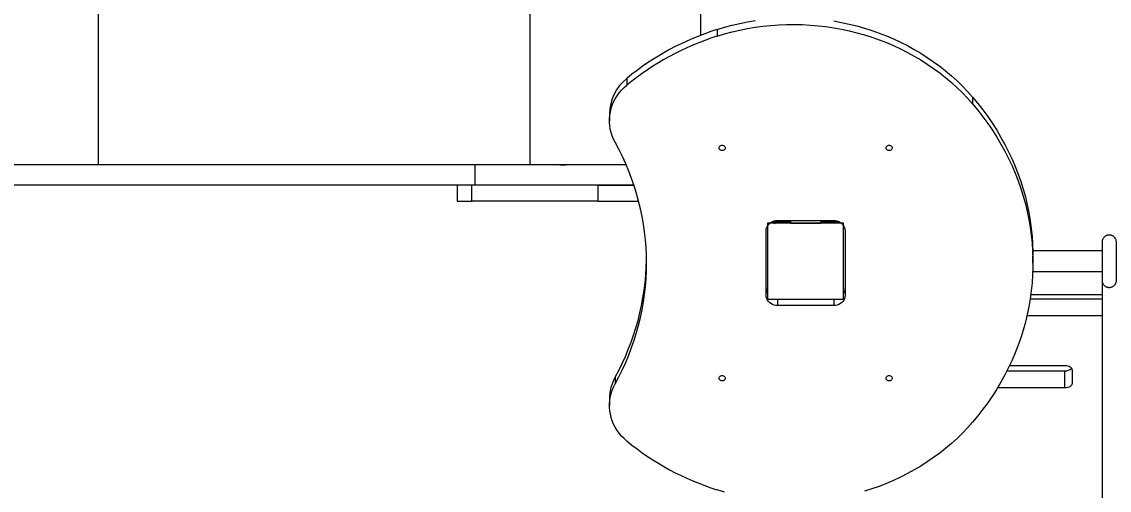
# Model space of a CAD drawing. Header units: millimetres. Extents: x 10665 to 29906, y -6125 to 7364.
# Drawn here: x 13693 to 15125, y 731 to 1349 of the extents above; entities that cross this region are included whole.
import ezdxf

# ---------------------------------------------------------------- set-up
doc = ezdxf.new("R2010")
doc.units = ezdxf.units.MM
for name, color, linetype in [('DIKOM_ОБЪЕКТ', 7, 'Continuous'), ('DIKOM_РАЗМЕР_ЗОНА', 7, 'Continuous'), ('DIKOM_РАЗМЕР_ОБЪЕКТА', 7, 'Continuous')]:
    doc.layers.add(name, color=color, linetype=linetype)
doc.styles.add('style1', font='arial.ttf', dxfattribs={"width": 0.8})
doc.dimstyles.new('1-50', dxfattribs={"dimtxt": 300, "dimasz": 200, "dimexe": 100, "dimexo": 0, "dimgap": 100, "dimtad": 1, "dimdec": 0, "dimtxsty": 'style1', "dimcen": 0, "dimclrd": 7, "dimclre": 7, "dimadec": 1, "dimazin": 2, "dimtfac": 1, "dimtdec": 0, "dimtmove": 1, "dimatfit": 3, "dimfxl": 0, "dimlwd": 25, "dimlwe": 18, "dimarcsym": 0})

# ---------------------------------------------------------------- blocks, each defined once
blk = doc.blocks.new('*D16')
at = {"layer": 'Defpoints', "color": 0, "transparency": 16777216}
for p in [(12665, 4926.5), (12665, 1146.9), (26947.7, -1821.9)]:
    blk.add_point(p, dxfattribs=at)
at = {"layer": 'DIKOM_РАЗМЕР_ОБЪЕКТА', "color": 7, "lineweight": 18, "transparency": 16777216}
for p, q in [((12665, 1146.9), (12665, 5026.5)), ((26947.7, -1821.9), (26947.7, 5026.5))]:
    blk.add_line(p, q, dxfattribs=at)
at = {"layer": 'DIKOM_РАЗМЕР_ОБЪЕКТА', "color": 7, "lineweight": 25, "transparency": 16777216}
blk.add_line((26747.7, 4926.5), (12865, 4926.5), dxfattribs=at)
at = {"layer": 'DIKOM_РАЗМЕР_ОБЪЕКТА', "color": 7, "transparency": 16777216}
for points in [[(12865, 4959.9), (12865, 4893.2), (12665, 4926.5)], [(26747.7, 4959.9), (26747.7, 4893.2), (26947.7, 4926.5)]]:
    blk.add_solid(points, dxfattribs=at)
at = {"layer": 'DIKOM_РАЗМЕР_ОБЪЕКТА', "color": 0, "transparency": 16777216, "insert": (21497, 5179.8), "char_height": 300, "attachment_point": 5, "style": 'style1'}
blk.add_mtext('14300', dxfattribs=at)
blk = doc.blocks.new('*D14')
at = {"layer": 'Defpoints', "color": 0, "transparency": 16777216}
for p in [(28947.7, 6914), (10665, 1629.9), (28947.7, -1535.4)]:
    blk.add_point(p, dxfattribs=at)
at = {"layer": 'DIKOM_РАЗМЕР_ЗОНА', "color": 7, "lineweight": 18, "transparency": 16777216}
for p, q in [((10665, 1629.9), (10665, 7014)), ((28947.7, -1535.4), (28947.7, 7014))]:
    blk.add_line(p, q, dxfattribs=at)
at = {"layer": 'DIKOM_РАЗМЕР_ЗОНА', "color": 7, "lineweight": 25, "transparency": 16777216}
blk.add_line((10865, 6914), (28747.7, 6914), dxfattribs=at)
at = {"layer": 'DIKOM_РАЗМЕР_ЗОНА', "color": 7, "transparency": 16777216}
for points in [[(10865, 6947.4), (10865, 6880.7), (10665, 6914)], [(28747.7, 6947.4), (28747.7, 6880.7), (28947.7, 6914)]]:
    blk.add_solid(points, dxfattribs=at)
at = {"layer": 'DIKOM_РАЗМЕР_ЗОНА', "color": 0, "transparency": 16777216, "insert": (21431.5, 7167.3), "char_height": 300, "attachment_point": 5, "style": 'style1'}
blk.add_mtext('18300', dxfattribs=at)

msp = doc.modelspace()

# ---------------------------------------------------------------- linework, layer by layer
at = {"layer": 'DIKOM_ОБЪЕКТ', "color": 7, "linetype": 'Continuous', "lineweight": 15}
for p, q in [((13794, 1160.4), (13794, 1706.3)), ((14362.4, 1160.3), (14362.4, 1706.2)), ((14587.4, 1331.1), (14587.4, 1706.2)), ((14608.7, 1338.6), (14608.7, 1329.7)), ((14489.9, 1274.2), (14489.9, 1265.3)), ((14945.3, 1249.5), (14945.3, 1240.6)), ((14467, 1227.3), (14467, 1218.4)), ((14289.6, 1160.3), (13606.6, 1160.3)), ((14362.4, 1160.3), (13794, 1160.4)), ((14289.6, 1160.3), (14289.6, 1133.3)), ((14289.6, 1133.3), (13606.6, 1133.3)), ((14266.5, 1133.3), (14266.5, 1112.3)), ((14285.4, 1133.3), (14285.4, 1112.3)), ((14451.5, 1133.2), (14451.5, 1112.2)), ((14675.4, 1083.1), (14675.4, 1083.1)), ((14675.4, 1083.1), (14675.4, 983.1)), ((14775.4, 1083.1), (14675.4, 1083.1)), ((14675.4, 1080.1), (14675.4, 990.3)), ((14683.7, 1083.4), (14678.4, 1083.4)), ((14685.4, 1083.3), (14685.4, 1086.6)), ((14705.4, 1083.3), (14685.4, 1083.3)), ((14688.4, 1086.9), (14762.4, 1086.9)), ((14705.4, 1086.9), (14705.4, 1083.2)), ((14705.4, 1086.9), (14705.4, 1083.2)), ((14705.4, 1083.2), (14705.4, 1083.2)), ((14745.4, 1086.9), (14745.4, 1083.2)), ((14767.4, 1083.3), (14745.4, 1083.3)), ((14767.4, 1083.3), (14767.4, 1085.2)), ((14775.4, 983.1), (14775.4, 1083.1)), ((14775.4, 1083.1), (14775.4, 1083.1)), ((14673.4, 988.2), (14673.4, 1073.3)), ((14777.4, 1073.3), (14777.4, 988.2)), ((14777.4, 1073.3), (14777.4, 997.1)), ((15115.9, 1046.7), (15024.8, 1046.7)), ((15024.9, 1030.7), (15024.9, 1039.6)), ((15024.7, 1019.7), (15115.9, 1019.7)), ((14777.4, 997.1), (14777.4, 988.2)), ((15022.1, 989.3), (15115.9, 989.3)), ((14675.4, 983.1), (14675.4, 983.1)), ((14675.4, 983.1), (14775.4, 983.1)), ((14688.4, 983.1), (14688.4, 974.6)), ((14762.4, 974.6), (14688.4, 974.6)), ((14762.4, 983.1), (14762.4, 974.6)), ((15115.9, 983.3), (15021.3, 983.3)), ((15115.9, 961.2), (15017, 961.2)), ((14990.7, 888.7), (15066.9, 888.7)), ((15066.9, 895.2), (14994, 895.2)), ((15066.9, 866.6), (15066.9, 888.7)), ((15076.9, 872.3), (15076.9, 889.5)), ((15076.9, 872.3), (15076.9, 889.5)), ((14474.4, 880.3), (14474.4, 871.4)), ((14978.5, 866.6), (15066.9, 866.6)), ((14467, 851.9), (14467, 843.1))]:
    msp.add_line(p, q, dxfattribs=at)
at = {"layer": 'DIKOM_ОБЪЕКТ', "color": 7, "linetype": 'Continuous', "lineweight": 15, "flags": 128}
for points in [[(14608.7, 1338.6), (14618.5, 1341.6), (14628.5, 1344.3), (14638.6, 1346.6), (14648.7, 1348.7), (14659, 1350.4)], [(14762.5, 1349.8), (14772.7, 1347.9), (14782.8, 1345.8), (14792.9, 1343.3), (14802.8, 1340.5), (14812.6, 1337.3), (14822.3, 1333.9), (14831.9, 1330.2), (14841.3, 1326.2), (14850.5, 1321.9), (14859.6, 1317.3), (14868.5, 1312.4), (14877.2, 1307.2), (14885.7, 1301.8), (14894, 1296.1), (14902.1, 1290.2), (14909.9, 1284), (14917.5, 1277.5), (14924.9, 1270.8), (14932, 1263.9), (14938.8, 1256.8), (14945.3, 1249.5)], [(14608.7, 1329.7), (14618.5, 1332.7), (14628.5, 1335.4), (14638.6, 1337.8), (14648.7, 1339.8), (14659, 1341.5), (14669.2, 1342.9), (14679.6, 1344), (14690, 1344.8), (14700.4, 1345.2), (14710.8, 1345.3), (14721.2, 1345.1), (14731.5, 1344.5), (14741.9, 1343.6), (14752.2, 1342.4), (14762.5, 1340.9), (14772.7, 1339), (14782.8, 1336.9), (14792.9, 1334.4), (14802.8, 1331.6), (14812.6, 1328.5), (14822.3, 1325), (14831.9, 1321.3), (14841.3, 1317.3), (14850.5, 1313), (14859.6, 1308.4), (14868.5, 1303.5), (14877.2, 1298.4), (14885.7, 1292.9), (14894, 1287.2), (14902.1, 1281.3), (14909.9, 1275.1), (14917.5, 1268.6), (14924.9, 1261.9), (14932, 1255), (14938.8, 1247.9), (14945.3, 1240.6)], [(14474.4, 1190), (14472.3, 1194.2), (14470.5, 1198.5), (14469.1, 1202.8), (14468.1, 1207.3), (14467.4, 1211.8), (14467, 1216.4), (14467, 1221), (14467.4, 1225.5), (14468.2, 1230), (14469.3, 1234.5), (14470.7, 1238.9), (14472.5, 1243.1), (14474.6, 1247.3), (14477.1, 1251.3), (14479.9, 1255.1), (14482.9, 1258.7), (14486.3, 1262.1), (14489.9, 1265.3)], [(14945.3, 1249.5), (14952.3, 1241.1), (14959, 1232.5), (14965.4, 1223.7), (14971.5, 1214.8), (14977.3, 1205.7), (14982.8, 1196.4), (14988, 1187), (14992.8, 1177.5), (14997.4, 1167.8), (15001.5, 1158), (15005.4, 1148.1), (15008.9, 1138.1), (15012.1, 1128), (15014.9, 1117.8), (15017.4, 1107.5), (15019.5, 1097.2), (15021.3, 1086.8), (15022.7, 1076.3), (15023.8, 1065.9), (15024.5, 1055.4), (15024.9, 1044.9), (15024.9, 1039.6)], [(14945.3, 1240.6), (14952.3, 1232.2), (14959, 1223.6), (14965.4, 1214.8), (14971.5, 1205.9), (14977.3, 1196.8), (14982.8, 1187.5), (14988, 1178.1), (14992.8, 1168.6), (14997.4, 1158.9), (15001.5, 1149.1), (15005.4, 1139.2), (15008.9, 1129.2), (15012.1, 1119.1), (15014.9, 1108.9), (15017.4, 1098.6), (15019.5, 1088.3), (15021.3, 1077.9), (15022.7, 1067.5), (15023.8, 1057), (15024.5, 1046.5), (15024.9, 1036), (15024.9, 1025.5), (15024.5, 1015), (15023.8, 1004.5), (15022.7, 994), (15021.3, 983.6), (15019.5, 973.2), (15017.4, 962.9), (15014.9, 952.6), (15012.1, 942.4), (15008.9, 932.3), (15005.4, 922.3), (15001.5, 912.4), (14997.4, 902.6), (14992.8, 892.9), (14988, 883.3), (14982.8, 873.9), (14977.3, 864.7), (14971.5, 855.6), (14965.4, 846.6), (14959, 837.9), (14952.3, 829.3), (14945.3, 820.9)], [(14615.4, 1178.9), (14614.3, 1179.1), (14613.2, 1179.6), (14612.3, 1180.3), (14611.7, 1181.2), (14611.4, 1182.3), (14611.5, 1183.4), (14612, 1184.4), (14612.7, 1185.2), (14613.7, 1185.8), (14614.8, 1186.1), (14616, 1186.1), (14617.2, 1185.8), (14618.1, 1185.2), (14618.9, 1184.4), (14619.3, 1183.4), (14619.4, 1182.3), (14619.2, 1181.2), (14618.6, 1180.3), (14617.7, 1179.6), (14616.6, 1179.1), (14615.4, 1178.9)], [(14835.4, 1178.9), (14834.3, 1179.1), (14833.2, 1179.6), (14832.3, 1180.3), (14831.7, 1181.2), (14831.4, 1182.3), (14831.5, 1183.4), (14832, 1184.4), (14832.7, 1185.2), (14833.7, 1185.8), (14834.8, 1186.1), (14836, 1186.1), (14837.2, 1185.8), (14838.2, 1185.2), (14838.9, 1184.4), (14839.3, 1183.4), (14839.4, 1182.3), (14839.2, 1181.2), (14838.6, 1180.3), (14837.7, 1179.6), (14836.6, 1179.1), (14835.4, 1178.9)], [(13794, 1160.4), (13779.4, 1160.4), (13764.6, 1160.4), (13749.5, 1160.4), (13734.3, 1160.4), (13718.8, 1160.4), (13703.1, 1160.4), (13687.3, 1160.4)], [(14489, 1160.2), (14487.8, 1160.2), (14476.4, 1160.2), (14465, 1160.2), (14453.7, 1160.2), (14442.5, 1160.2), (14431.3, 1160.2), (14420.3, 1160.2), (14409.3, 1160.2), (14398.4, 1160.2), (14387.7, 1160.2), (14377.1, 1160.2), (14366.6, 1160.2), (14356.3, 1160.2), (14346.2, 1160.2), (14336.3, 1160.2), (14326.5, 1160.2), (14317, 1160.2), (14307.6, 1160.2), (14298.5, 1160.3), (14289.6, 1160.3)], [(14489, 1160.3), (14488.8, 1160.3), (14478.2, 1160.3), (14467.7, 1160.3), (14457.3, 1160.3), (14447.1, 1160.3), (14437, 1160.3), (14427, 1160.3), (14417.2, 1160.3), (14407.6, 1160.3), (14398.2, 1160.3), (14388.9, 1160.3), (14379.9, 1160.3), (14371, 1160.3), (14362.4, 1160.3)], [(14409.4, 1160.2), (14409.2, 1160.2), (14408.7, 1160.2), (14407.9, 1160.2), (14406.9, 1160.2), (14405.7, 1160.2), (14404.5, 1160.2), (14403.4, 1160.2), (14402.5, 1160.2), (14401.8, 1160.2), (14401.5, 1160.2), (14401.5, 1160.2), (14401.8, 1160.2), (14402.5, 1160.2), (14403.4, 1160.2), (14404.5, 1160.2), (14405.7, 1160.2), (14406.9, 1160.2), (14407.9, 1160.2), (14408.7, 1160.2), (14409.2, 1160.2), (14409.4, 1160.2)], [(14451.5, 1133.2), (14440.8, 1133.2), (14429.7, 1133.2), (14418.3, 1133.2), (14406.5, 1133.2), (14394.4, 1133.2), (14381.9, 1133.2), (14369.1, 1133.2), (14356, 1133.2), (14342.5, 1133.2), (14328.8, 1133.2), (14314.6, 1133.2), (14300.2, 1133.2), (14288.1, 1133.3)], [(14499.3, 1133.2), (14499.2, 1133.2), (14487.8, 1133.2), (14476.4, 1133.2), (14465, 1133.2), (14453.7, 1133.2), (14442.5, 1133.2), (14431.3, 1133.2), (14420.3, 1133.2), (14409.3, 1133.2), (14398.4, 1133.2), (14387.7, 1133.2), (14377.1, 1133.2), (14366.6, 1133.2), (14356.3, 1133.2), (14346.2, 1133.2), (14336.3, 1133.2), (14326.5, 1133.2), (14317, 1133.2), (14307.6, 1133.3), (14298.5, 1133.3), (14289.6, 1133.3)], [(14451.5, 1133.2), (14453.9, 1133.2), (14456.6, 1133.2), (14459.7, 1133.2), (14463.1, 1133.2), (14466.7, 1133.2), (14470.7, 1133.2), (14475, 1133.2), (14479.5, 1133.2), (14484.3, 1133.2), (14489.4, 1133.2), (14494.7, 1133.2), (14499.3, 1133.2)], [(14266.5, 1112.3), (14266.5, 1112.3), (14266.9, 1112.3), (14267.6, 1112.3), (14268.6, 1112.3), (14270, 1112.3), (14271.7, 1112.3), (14273.8, 1112.3), (14276.2, 1112.3), (14279, 1112.3), (14282, 1112.3), (14285.4, 1112.3)], [(14451.5, 1112.2), (14440.8, 1112.2), (14429.7, 1112.2), (14418.3, 1112.2), (14406.5, 1112.2), (14394.4, 1112.2), (14381.9, 1112.2), (14369.1, 1112.2), (14356, 1112.2), (14342.5, 1112.2), (14328.8, 1112.2), (14314.6, 1112.2), (14300.2, 1112.3), (14285.4, 1112.3)], [(14451.5, 1112.2), (14453.9, 1112.2), (14456.6, 1112.2), (14459.7, 1112.2), (14463.1, 1112.2), (14466.7, 1112.2), (14470.7, 1112.2), (14475, 1112.2), (14479.5, 1112.2), (14484.3, 1112.2), (14489.4, 1112.2), (14494.7, 1112.2), (14500.2, 1112.2), (14505.5, 1112.2)], [(14673.4, 1073.3), (14673.6, 1075.4), (14674.2, 1077.5), (14675.1, 1079.5), (14676.3, 1081.3), (14677.8, 1082.9), (14679.6, 1084.3), (14681.6, 1085.4), (14683.8, 1086.2), (14686.1, 1086.7), (14688.4, 1086.9)], [(14681.2, 1085.2), (14682, 1085.2), (14684.2, 1085.2), (14686.7, 1085.2), (14689.5, 1085.2), (14692.4, 1085.2), (14695.5, 1085.2), (14698.8, 1085.2), (14702.1, 1085.2), (14705.4, 1085.2)], [(14705.4, 1083.2), (14705.6, 1083.2), (14706.2, 1083.2), (14707.1, 1083.2), (14708.3, 1083.2), (14709.9, 1083.2), (14711.8, 1083.2), (14713.9, 1083.2), (14716.2, 1083.2), (14718.7, 1083.2), (14721.4, 1083.2), (14724.1, 1083.2), (14726.8, 1083.2), (14729.5, 1083.2), (14732.1, 1083.2), (14734.6, 1083.2), (14737, 1083.2), (14739.1, 1083.2), (14740.9, 1083.2), (14742.5, 1083.2), (14743.8, 1083.2), (14744.7, 1083.2), (14745.2, 1083.2), (14745.4, 1083.2)], [(14745.4, 1085.2), (14748.8, 1085.2), (14752.1, 1085.2), (14755.3, 1085.2), (14758.4, 1085.2), (14761.4, 1085.2), (14764.1, 1085.2), (14766.6, 1085.2), (14768.9, 1085.2), (14769.7, 1085.2)], [(14762.4, 1086.9), (14764.8, 1086.7), (14767.1, 1086.2), (14769.2, 1085.4), (14771.2, 1084.3), (14773, 1082.9), (14774.6, 1081.3), (14775.8, 1079.5), (14776.7, 1077.5), (14777.2, 1075.4), (14777.4, 1073.3)], [(14688.4, 974.6), (14686.1, 974.8), (14683.8, 975.3), (14681.6, 976.1), (14679.6, 977.2), (14677.8, 978.6), (14676.3, 980.2), (14675.1, 982), (14674.2, 984), (14673.6, 986.1), (14673.4, 988.2)], [(14777.4, 988.2), (14777.2, 986.1), (14776.7, 984), (14775.8, 982), (14774.6, 980.2), (14773, 978.6), (14771.2, 977.2), (14769.2, 976.1), (14767.1, 975.3), (14764.8, 974.8), (14762.4, 974.6)], [(15076.9, 889.5), (15076.7, 890.6), (15076.2, 891.7), (15075.2, 892.7), (15074, 893.5), (15072.5, 894.3), (15070.8, 894.8), (15068.9, 895.1), (15066.9, 895.2)], [(14615.4, 875.3), (14614.3, 875.5), (14613.2, 875.9), (14612.3, 876.7), (14611.7, 877.6), (14611.4, 878.7), (14611.5, 879.7), (14612, 880.7), (14612.7, 881.6), (14613.7, 882.2), (14614.8, 882.5), (14616, 882.5), (14617.2, 882.2), (14618.1, 881.6), (14618.9, 880.7), (14619.3, 879.7), (14619.4, 878.7), (14619.2, 877.6), (14618.6, 876.7), (14617.7, 875.9), (14616.6, 875.5), (14615.4, 875.3)], [(14835.4, 875.3), (14834.3, 875.5), (14833.2, 875.9), (14832.3, 876.7), (14831.7, 877.6), (14831.4, 878.7), (14831.5, 879.7), (14832, 880.7), (14832.7, 881.6), (14833.7, 882.2), (14834.8, 882.5), (14836, 882.5), (14837.2, 882.2), (14838.2, 881.6), (14838.9, 880.7), (14839.3, 879.7), (14839.4, 878.7), (14839.2, 877.6), (14838.6, 876.7), (14837.7, 875.9), (14836.6, 875.5), (14835.4, 875.3)], [(14489.9, 796.1), (14486.3, 799.3), (14482.9, 802.7), (14479.9, 806.4), (14477.1, 810.2), (14474.6, 814.2), (14472.5, 818.3), (14470.7, 822.6), (14469.3, 827), (14468.2, 831.4), (14467.4, 836), (14467, 840.5), (14467, 845.1), (14467.4, 849.6), (14468.1, 854.2), (14469.1, 858.6), (14470.5, 863), (14472.3, 867.3), (14474.4, 871.4)], [(15066.9, 866.6), (15068.9, 866.7), (15070.8, 867), (15072.5, 867.5), (15074, 868.2), (15075.2, 869.1), (15076.2, 870.1), (15076.7, 871.2), (15076.9, 872.3)], [(14945.3, 820.9), (14938.8, 813.6), (14932, 806.4), (14924.9, 799.5), (14917.5, 792.9), (14909.9, 786.4), (14902.1, 780.2), (14894, 774.3), (14885.7, 768.6), (14877.2, 763.1), (14868.5, 758), (14859.6, 753.1), (14850.5, 748.5), (14841.3, 744.2), (14831.9, 740.1), (14822.3, 736.4), (14812.6, 733), (14802.8, 729.9)], [(14618.5, 728.8), (14608.7, 731.7)]]:
    msp.add_lwpolyline(points, dxfattribs=at)
at = {"layer": 'DIKOM_ОБЪЕКТ', "color": 7, "linetype": 'Continuous', "lineweight": 15}
for centre, radius, start, end in [((14717.2, 996.6), 358.8, 107.6094, 129.311), ((14717.2, 987.7), 358.8, 107.6092, 129.3112), ((14527.9, 1226.6), 60.9, 128.6067, 179.3704), ((14189.1, 1030.7), 326.7, 330.8215, 29.1781), ((14685.4, 1093.3), 10, 239.0056, 270.0003), ((14186.9, 1040.4), 329, 330.8911, 359.0931), ((14686.1, 997.1), 12.7, 180.2271, 212.5826), ((14764.8, 997.1), 12.7, 327.3059, 359.7852), ((15067.7, 900.6), 11.9, 266.0738, 313.3294), ((14525.7, 851.8), 58.7, 150.9063, 179.8574), ((14717.2, 1073.8), 358.8, 230.6889, 252.3905)]:
    msp.add_arc(centre, radius, start, end, dxfattribs=at)
for points, knots in [([(15115.9, 1010.2), (15115.9, 1010), (15115.9, 1009.5), (15115.9, 1008.8), (15115.9, 1008.3), (15115.9, 1008.2), (15115.9, 1008.2), (15115.9, 1008.2), (15115.9, 1008.2), (15115.9, 1008.1), (15115.9, 1008.1), (15115.9, 1008), (15115.9, 1007.5), (15116, 1006.7), (15116.2, 1005.7), (15116.6, 1004.5), (15117.3, 1003.1), (15118.3, 1001.8), (15119.4, 1000.8), (15120.7, 999.9), (15122.1, 999.2), (15123.7, 998.8), (15125.4, 998.6), (15127.1, 998.8), (15128.6, 999.2), (15130.1, 999.8), (15131.3, 1000.6), (15132.3, 1001.6), (15133.1, 1002.5), (15133.8, 1003.6), (15134.2, 1004.6), (15134.6, 1005.5), (15134.8, 1006.3), (15134.9, 1007), (15134.9, 1007.6), (15134.9, 1007.9), (15134.9, 1008.1), (15134.9, 1008.1), (15134.9, 1008.1), (15134.9, 1008.2), (15134.9, 1008.2), (15134.9, 1008.2), (15134.9, 1008.2), (15134.9, 1008.2), (15134.9, 1008.4), (15134.9, 1008.9), (15134.9, 1009.8), (15134.9, 1010.9), (15134.9, 1012.4), (15134.9, 1014.1), (15134.9, 1016), (15134.9, 1018.2), (15134.9, 1020.5), (15134.9, 1023), (15134.9, 1025.7), (15134.9, 1028.4), (15134.9, 1031.2), (15134.9, 1034), (15134.9, 1036.8), (15134.9, 1039.6), (15134.9, 1042.2), (15134.9, 1044.8), (15134.9, 1047.2), (15134.9, 1049.5), (15134.9, 1051.5), (15134.9, 1053.3), (15134.9, 1054.8), (15134.9, 1056.1), (15134.9, 1057.1), (15134.9, 1057.8), (15134.9, 1058.1), (15134.9, 1058.2), (15134.9, 1058.2), (15134.9, 1058.2), (15134.9, 1058.2), (15134.9, 1058.2), (15134.9, 1058.2), (15134.9, 1058.3), (15134.9, 1058.5), (15134.9, 1058.9), (15134.8, 1059.7), (15134.6, 1060.6), (15134.2, 1061.9), (15133.5, 1063.2), (15132.6, 1064.5), (15131.4, 1065.6), (15130.2, 1066.5), (15128.7, 1067.1), (15127.1, 1067.6), (15125.5, 1067.7), (15123.8, 1067.6), (15122.2, 1067.2), (15120.8, 1066.5), (15119.6, 1065.7), (15118.6, 1064.8), (15117.7, 1063.8), (15117.1, 1062.8), (15116.6, 1061.8), (15116.3, 1060.8), (15116.1, 1060), (15116, 1059.3), (15115.9, 1058.8), (15115.9, 1058.4), (15115.9, 1058.3), (15115.9, 1058.2), (15115.9, 1058.2), (15115.9, 1058.2), (15115.9, 1058.2), (15115.9, 1058.2), (15115.9, 1058.2), (15115.9, 1058.1), (15115.9, 1058), (15115.9, 1057.4), (15115.9, 1056.6), (15115.9, 1055.4), (15115.9, 1054), (15115.9, 1052.3), (15115.9, 1050.3), (15115.9, 1048.5), (15115.9, 1047.2), (15115.9, 1046.7)], [0, 0, 0, 0, 0.008527, 0.024753, 0.040986, 0.057221, 0.058243, 0.058601, 0.058704, 0.058785, 0.058888, 0.059201, 0.061531, 0.066707, 0.072759, 0.078936, 0.089436, 0.098652, 0.107162, 0.116189, 0.125464, 0.134868, 0.14434, 0.154357, 0.163765, 0.172635, 0.181027, 0.188953, 0.196407, 0.203355, 0.209748, 0.215501, 0.220504, 0.224618, 0.227698, 0.229654, 0.230567, 0.230708, 0.230783, 0.230851, 0.230952, 0.231161, 0.231807, 0.235652, 0.251052, 0.267309, 0.283543, 0.299775, 0.316008, 0.33224, 0.348472, 0.364703, 0.380935, 0.397167, 0.413399, 0.42963, 0.445863, 0.462095, 0.478327, 0.494558, 0.510791, 0.527022, 0.543255, 0.559487, 0.575718, 0.59195, 0.608183, 0.624414, 0.640647, 0.656879, 0.673112, 0.681235, 0.683285, 0.683684, 0.683827, 0.683907, 0.683998, 0.684236, 0.684904, 0.687669, 0.691918, 0.698099, 0.704281, 0.71466, 0.723787, 0.732304, 0.741335, 0.75061, 0.760013, 0.76948, 0.779503, 0.788905, 0.797776, 0.806169, 0.814094, 0.821549, 0.8285, 0.834893, 0.840645, 0.845647, 0.849762, 0.852842, 0.854796, 0.85571, 0.85585, 0.855925, 0.855992, 0.856094, 0.856303, 0.856949, 0.860797, 0.876196, 0.892453, 0.908687, 0.92492, 0.941152, 0.957383, 0.973616, 0.989848, 1, 1, 1, 1]), ([(15115.9, 1058.2), (15115.9, 1058.2), (15115.9, 1058.2), (15115.9, 1058.1), (15115.9, 1057.9), (15115.9, 1057.4), (15115.9, 1056.5), (15115.9, 1055.4), (15115.9, 1053.9), (15115.9, 1052.2), (15115.9, 1050.3), (15115.9, 1048.1), (15115.9, 1045.8), (15115.9, 1043.3), (15115.9, 1040.6), (15115.9, 1037.9), (15115.9, 1035.1), (15115.9, 1032.3), (15115.9, 1029.5), (15115.9, 1026.7), (15115.9, 1024.1), (15115.9, 1021.5), (15115.9, 1019.1), (15115.9, 1016.8), (15115.9, 1014.8), (15115.9, 1013), (15115.9, 1011.5), (15115.9, 1010.2), (15115.9, 1009.2), (15115.9, 1008.5), (15115.9, 1008.3), (15115.9, 1008.2), (15115.9, 1008.2), (15115.9, 1008.2)], [0, 0, 0, 0, 0.000415, 0.011886, 0.042927, 0.078835, 0.114864, 0.1509, 0.186937, 0.222973, 0.25901, 0.295046, 0.331083, 0.367121, 0.403157, 0.439195, 0.47523, 0.511267, 0.547306, 0.583342, 0.61938, 0.655415, 0.691453, 0.727491, 0.763528, 0.799565, 0.835601, 0.871638, 0.907674, 0.94371, 0.979743, 0.997748, 1, 1, 1, 1]), ([(15115.9, 1019.7), (15115.9, 1019.4), (15115.9, 1018.8), (15115.9, 1017.3), (15115.9, 1015.4), (15115.9, 1013.2), (15115.9, 1011.4), (15115.9, 1010.4), (15115.9, 1010.2)], [0, 0, 0, 0, 0.117413, 0.332432, 0.547449, 0.762474, 0.966182, 1, 1, 1, 1]), ([(15115.9, 1019.7), (15115.9, 1019.5), (15115.9, 1018.1), (15115.9, 1015.3), (15115.9, 1010.9), (15115.9, 1006.3), (15115.9, 1001.3), (15115.9, 996), (15115.9, 990.5), (15115.9, 984.6), (15115.9, 978.4), (15115.9, 971.8), (15115.9, 965), (15115.9, 957.9), (15115.9, 950.5), (15115.9, 942.7), (15115.9, 934.7), (15115.9, 926.4), (15115.9, 917.7), (15115.9, 908.8), (15115.9, 899.6), (15115.9, 890), (15115.9, 880.2), (15115.9, 870.1), (15115.9, 859.6), (15115.9, 848.9), (15115.9, 837.9), (15115.9, 826.6), (15115.9, 815), (15115.9, 803.2), (15115.9, 791), (15115.9, 778.6), (15115.9, 765.9), (15115.9, 752.8), (15115.9, 739.6), (15115.9, 726), (15115.9, 712.2), (15115.9, 698), (15115.9, 683.7), (15115.9, 669), (15115.9, 654.1), (15115.9, 638.9), (15115.9, 623.4), (15115.9, 607.7), (15115.9, 591.7), (15115.9, 575.5), (15115.9, 559), (15115.9, 542.3), (15115.9, 525.3), (15115.9, 508), (15115.9, 490.5), (15115.9, 472.7), (15115.9, 454.8), (15115.9, 436.5), (15115.9, 418), (15115.9, 399.3), (15115.9, 380.4), (15115.9, 361.5), (15115.9, 348), (15115.9, 340.9), (15115.9, 339.9)], [0, 0, 0, 0, 0.002013, 0.019804, 0.037595, 0.055387, 0.073178, 0.090969, 0.108761, 0.126552, 0.144343, 0.162135, 0.179926, 0.197717, 0.215508, 0.2333, 0.251091, 0.268882, 0.286674, 0.304465, 0.322256, 0.340048, 0.357839, 0.37563, 0.393421, 0.411213, 0.429004, 0.446795, 0.464587, 0.482378, 0.500169, 0.51796, 0.535752, 0.553543, 0.571334, 0.589126, 0.606917, 0.624708, 0.642499, 0.660291, 0.678082, 0.695873, 0.713665, 0.731456, 0.749247, 0.767039, 0.78483, 0.802621, 0.820412, 0.838204, 0.855995, 0.873786, 0.891578, 0.909369, 0.92716, 0.944951, 0.962743, 0.980534, 0.997389, 1, 1, 1, 1])]:
    msp.add_open_spline(points, degree=3, knots=knots, dxfattribs=at)

# ---------------------------------------------------------------- dimensions: what is measured, and where the dimension line sits
at = {"layer": 'DIKOM_РАЗМЕР_ЗОНА'}
dim = msp.add_linear_dim(base=(28947.7, 6914), p1=(10665, 1629.9), p2=(28947.7, -1535.4), text='18300', dimstyle='1-50', override={"dimscale": 1, "dimtix": 0, "dimtofl": 1, "dimtmove": 1, "dimatfit": 3}, dxfattribs=at)
dim.commit()
dim.dimension.update_dxf_attribs({"geometry": '*D14', "text_midpoint": (21431.5, 6914), "dimtype": 160})
at = {"layer": 'DIKOM_РАЗМЕР_ОБЪЕКТА'}
dim = msp.add_linear_dim(base=(12665, 4926.5), p1=(26947.7, -1821.9), p2=(12665, 1146.9), angle=180, text='14300', dimstyle='1-50', override={"dimscale": 1, "dimtix": 0, "dimtofl": 1, "dimtmove": 1, "dimatfit": 3}, dxfattribs=at)
dim.commit()
dim.dimension.update_dxf_attribs({"geometry": '*D16', "text_midpoint": (21497, 4926.5), "dimtype": 160})

doc.saveas('drawing.dxf')
